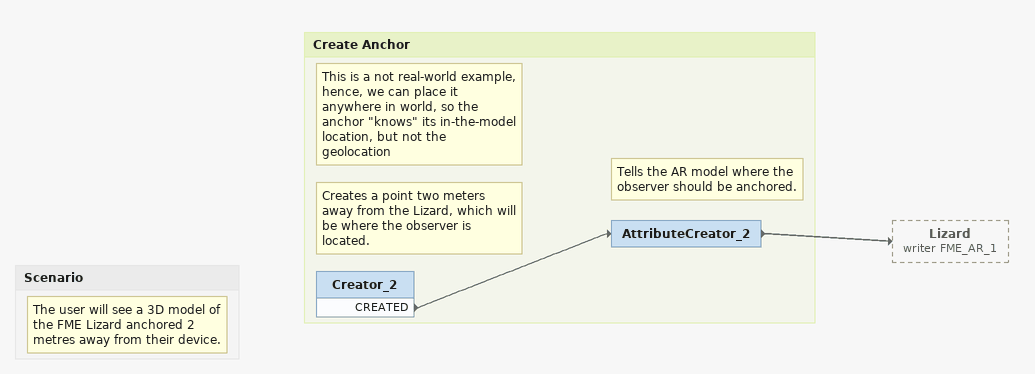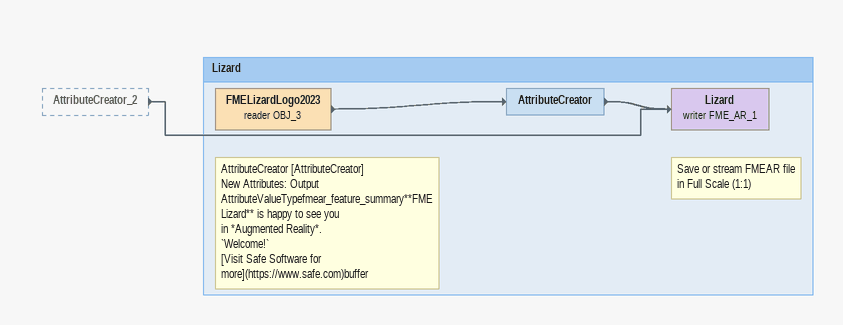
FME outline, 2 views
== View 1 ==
Bookmark: Create Anchor
Note: This is a not real-world example, hence, we can place it anywhere in world, so the anchor "knows" its in-the-model location, but not the geolocation
Note: Creates a point two meters away from the Lizard, which will be where the observer is located.
Creator_2
    CREATED -> AttributeCreator_2
Note: Tells the AR model where the observer should be anchored.
AttributeCreator_2
    -> Lizard (writer FME_AR_1)

Bookmark: Scenario
Note: The user will see a 3D model of the FME Lizard anchored 2 metres away from their device.

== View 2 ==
AttributeCreator_2 [outside]
    -> Lizard (writer FME_AR_1)

Bookmark: Lizard
FMELizardLogo2023 (reader OBJ_3)
    -> AttributeCreator
Note: AttributeCreator [AttributeCreator] / New Attributes: Output AttributeValueTypefmear_feature_summary**FME Lizard** is happy to see you / in *Augmented Reality*. / `Welcome!` / [Visit Safe Software for more](https://www.safe.com)buffer
AttributeCreator
    -> Lizard (writer FME_AR_1)
Note: Save or stream FMEAR file / in Full Scale (1:1)
Lizard (writer FME_AR_1)
